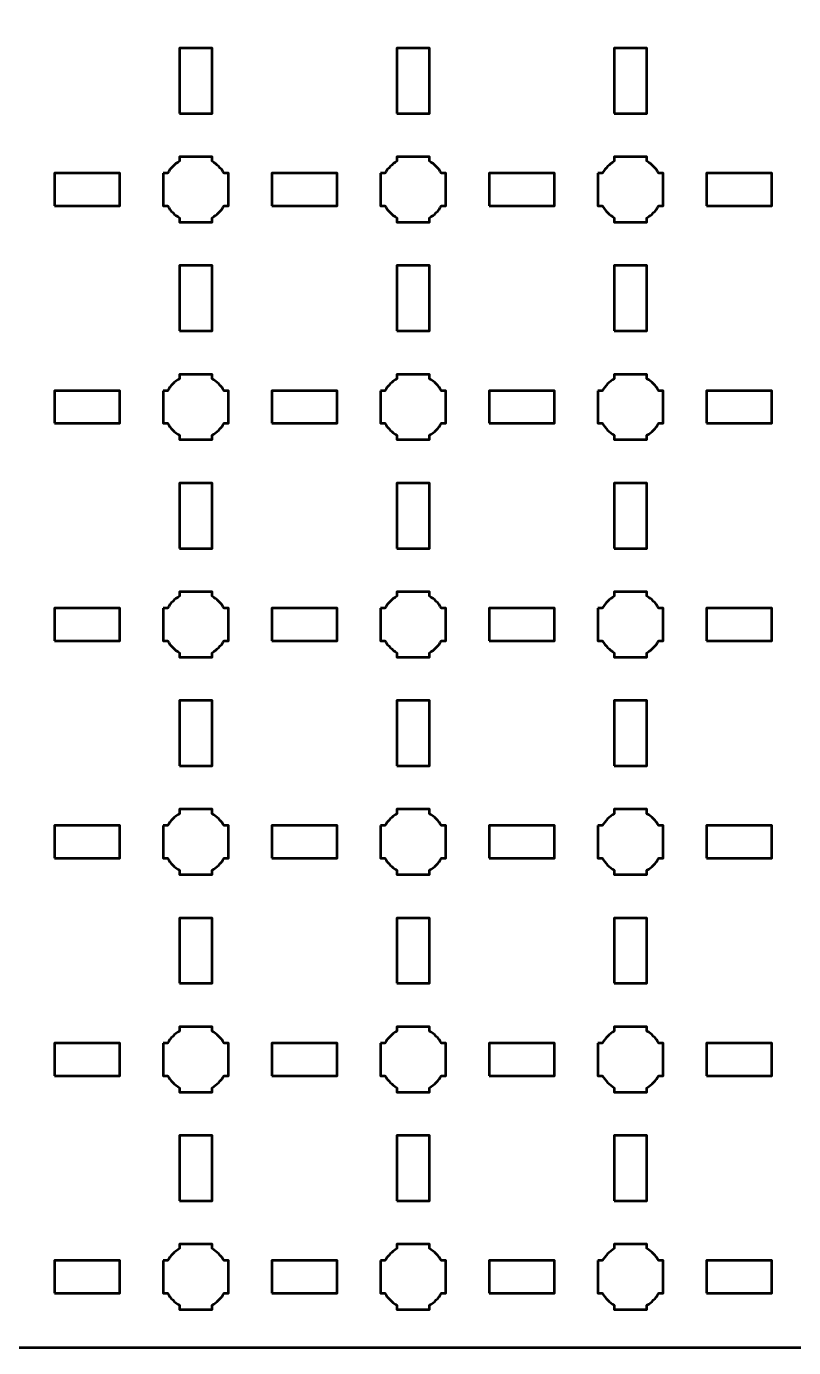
# Model space of a CAD drawing. Header units: centimetres. Extents: x -40.1 to 19.1, y -39.5 to 9.8.
# Drawn here: x -33.06 to -26, y -39.5 to -27.35 of the extents above; entities that cross this region are included whole.
import ezdxf

# ---------------------------------------------------------------- set-up
doc = ezdxf.new("R2010")
doc.units = ezdxf.units.CM
doc.header["$MEASUREMENT"] = 0
doc.layers.add('Layer 1', color=7, linetype='Continuous')

msp = doc.modelspace()

# ---------------------------------------------------------------- linework, layer by layer
at = {"layer": 'Layer 1', "lineweight": 53}
for points in [[(-31.65, -28.15), (-31.35, -28.15), (-31.35, -27.55), (-31.65, -27.55), (-31.65, -28.15)], [(-29.65, -28.15), (-29.35, -28.15), (-29.35, -27.55), (-29.65, -27.55), (-29.65, -28.15)], [(-27.65, -28.15), (-27.35, -28.15), (-27.35, -27.55), (-27.65, -27.55), (-27.65, -28.15)], [(-32.8, -29), (-32.2, -29), (-32.2, -28.7), (-32.8, -28.7), (-32.8, -29)], [(-30.8, -29), (-30.2, -29), (-30.2, -28.7), (-30.8, -28.7), (-30.8, -29)], [(-28.8, -29), (-28.2, -29), (-28.2, -28.7), (-28.8, -28.7), (-28.8, -29)], [(-26.8, -29), (-26.2, -29), (-26.2, -28.7), (-26.8, -28.7), (-26.8, -29)], [(-31.65, -30.15), (-31.35, -30.15), (-31.35, -29.55), (-31.65, -29.55), (-31.65, -30.15)], [(-29.65, -30.15), (-29.35, -30.15), (-29.35, -29.55), (-29.65, -29.55), (-29.65, -30.15)], [(-27.65, -30.15), (-27.35, -30.15), (-27.35, -29.55), (-27.65, -29.55), (-27.65, -30.15)], [(-32.8, -31), (-32.2, -31), (-32.2, -30.7), (-32.8, -30.7), (-32.8, -31)], [(-30.8, -31), (-30.2, -31), (-30.2, -30.7), (-30.8, -30.7), (-30.8, -31)], [(-28.8, -31), (-28.2, -31), (-28.2, -30.7), (-28.8, -30.7), (-28.8, -31)], [(-26.8, -31), (-26.2, -31), (-26.2, -30.7), (-26.8, -30.7), (-26.8, -31)], [(-31.65, -32.15), (-31.35, -32.15), (-31.35, -31.55), (-31.65, -31.55), (-31.65, -32.15)], [(-29.65, -32.15), (-29.35, -32.15), (-29.35, -31.55), (-29.65, -31.55), (-29.65, -32.15)], [(-27.65, -32.15), (-27.35, -32.15), (-27.35, -31.55), (-27.65, -31.55), (-27.65, -32.15)], [(-32.8, -33), (-32.2, -33), (-32.2, -32.7), (-32.8, -32.7), (-32.8, -33)], [(-30.8, -33), (-30.2, -33), (-30.2, -32.7), (-30.8, -32.7), (-30.8, -33)], [(-28.8, -33), (-28.2, -33), (-28.2, -32.7), (-28.8, -32.7), (-28.8, -33)], [(-26.8, -33), (-26.2, -33), (-26.2, -32.7), (-26.8, -32.7), (-26.8, -33)], [(-31.65, -34.15), (-31.35, -34.15), (-31.35, -33.55), (-31.65, -33.55), (-31.65, -34.15)], [(-29.65, -34.15), (-29.35, -34.15), (-29.35, -33.55), (-29.65, -33.55), (-29.65, -34.15)], [(-27.65, -34.15), (-27.35, -34.15), (-27.35, -33.55), (-27.65, -33.55), (-27.65, -34.15)], [(-32.8, -35), (-32.2, -35), (-32.2, -34.7), (-32.8, -34.7), (-32.8, -35)], [(-30.8, -35), (-30.2, -35), (-30.2, -34.7), (-30.8, -34.7), (-30.8, -35)], [(-28.8, -35), (-28.2, -35), (-28.2, -34.7), (-28.8, -34.7), (-28.8, -35)], [(-26.8, -35), (-26.2, -35), (-26.2, -34.7), (-26.8, -34.7), (-26.8, -35)], [(-31.65, -36.15), (-31.35, -36.15), (-31.35, -35.55), (-31.65, -35.55), (-31.65, -36.15)], [(-29.65, -36.15), (-29.35, -36.15), (-29.35, -35.55), (-29.65, -35.55), (-29.65, -36.15)], [(-27.65, -36.15), (-27.35, -36.15), (-27.35, -35.55), (-27.65, -35.55), (-27.65, -36.15)], [(-32.8, -37), (-32.2, -37), (-32.2, -36.7), (-32.8, -36.7), (-32.8, -37)], [(-30.8, -37), (-30.2, -37), (-30.2, -36.7), (-30.8, -36.7), (-30.8, -37)], [(-28.8, -37), (-28.2, -37), (-28.2, -36.7), (-28.8, -36.7), (-28.8, -37)], [(-26.8, -37), (-26.2, -37), (-26.2, -36.7), (-26.8, -36.7), (-26.8, -37)], [(-31.65, -38.15), (-31.35, -38.15), (-31.35, -37.55), (-31.65, -37.55), (-31.65, -38.15)], [(-29.65, -38.15), (-29.35, -38.15), (-29.35, -37.55), (-29.65, -37.55), (-29.65, -38.15)], [(-27.65, -38.15), (-27.35, -38.15), (-27.35, -37.55), (-27.65, -37.55), (-27.65, -38.15)], [(-32.8, -39), (-32.2, -39), (-32.2, -38.7), (-32.8, -38.7), (-32.8, -39)], [(-30.8, -39), (-30.2, -39), (-30.2, -38.7), (-30.8, -38.7), (-30.8, -39)], [(-28.8, -39), (-28.2, -39), (-28.2, -38.7), (-28.8, -38.7), (-28.8, -39)], [(-26.8, -39), (-26.2, -39), (-26.2, -38.7), (-26.8, -38.7), (-26.8, -39)]]:
    msp.add_lwpolyline(points, close=True, dxfattribs=at)
for points, knots in [([(-40.15, -39), (-40.15, -39), (-40.15, 9.3), (-40.15, 9.3), (-40.15, 9.3), (-40.15, 9.57609), (-39.92609, 9.8), (-39.65, 9.8), (-39.65, 9.8), (-39.65, 9.8), (18.65, 9.8), (18.65, 9.8), (18.65, 9.8), (18.92609, 9.8), (19.15, 9.57609), (19.15, 9.3), (19.15, 9.3), (19.15, 9.3), (19.15, -39), (19.15, -39), (19.15, -39), (19.15, -39.27609), (18.92609, -39.5), (18.65, -39.5), (18.65, -39.5), (18.65, -39.5), (-39.65, -39.5), (-39.65, -39.5), (-39.65, -39.5), (-39.92609, -39.5), (-40.15, -39.27609), (-40.15, -39)], [0, 0, 0, 0, 0.125, 0.125, 0.125, 0.125, 0.25, 0.25, 0.25, 0.25, 0.375, 0.375, 0.375, 0.375, 0.5, 0.5, 0.5, 0.5, 0.625, 0.625, 0.625, 0.625, 0.75, 0.75, 0.75, 0.75, 0.875, 0.875, 0.875, 0.875, 1, 1, 1, 1]), ([(-31.8, -28.7), (-31.8, -28.7), (-31.75985, -28.7), (-31.75985, -28.7), (-31.75985, -28.7), (-31.7335, -28.65447), (-31.69553, -28.6165), (-31.65, -28.59015), (-31.65, -28.59015), (-31.65, -28.59015), (-31.65, -28.55), (-31.65, -28.55), (-31.65, -28.55), (-31.65, -28.55), (-31.5, -28.55), (-31.5, -28.55), (-31.5, -28.55), (-31.5, -28.55), (-31.35, -28.55), (-31.35, -28.55), (-31.35, -28.55), (-31.35, -28.55), (-31.35, -28.59015), (-31.35, -28.59015), (-31.35, -28.59015), (-31.30447, -28.6165), (-31.2665, -28.65447), (-31.24015, -28.7), (-31.24015, -28.7), (-31.24015, -28.7), (-31.2, -28.7), (-31.2, -28.7), (-31.2, -28.7), (-31.2, -28.7), (-31.2, -28.85), (-31.2, -28.85), (-31.2, -28.85), (-31.2, -28.85), (-31.2, -29), (-31.2, -29), (-31.2, -29), (-31.2, -29), (-31.24015, -29), (-31.24015, -29), (-31.24015, -29), (-31.2665, -29.04553), (-31.30447, -29.0835), (-31.35, -29.10985), (-31.35, -29.10985), (-31.35, -29.10985), (-31.35, -29.15), (-31.35, -29.15), (-31.35, -29.15), (-31.35, -29.15), (-31.5, -29.15), (-31.5, -29.15), (-31.5, -29.15), (-31.5, -29.15), (-31.65, -29.15), (-31.65, -29.15), (-31.65, -29.15), (-31.65, -29.15), (-31.65, -29.10985), (-31.65, -29.10985), (-31.65, -29.10985), (-31.69553, -29.0835), (-31.7335, -29.04553), (-31.75985, -29), (-31.75985, -29), (-31.75985, -29), (-31.8, -29), (-31.8, -29), (-31.8, -29), (-31.8, -29), (-31.8, -28.85), (-31.8, -28.85), (-31.8, -28.85), (-31.8, -28.85), (-31.8, -28.7), (-31.8, -28.7)], [0, 0, 0, 0, 0.05, 0.05, 0.05, 0.05, 0.1, 0.1, 0.1, 0.1, 0.15, 0.15, 0.15, 0.15, 0.2, 0.2, 0.2, 0.2, 0.25, 0.25, 0.25, 0.25, 0.3, 0.3, 0.3, 0.3, 0.35, 0.35, 0.35, 0.35, 0.4, 0.4, 0.4, 0.4, 0.45, 0.45, 0.45, 0.45, 0.5, 0.5, 0.5, 0.5, 0.55, 0.55, 0.55, 0.55, 0.6, 0.6, 0.6, 0.6, 0.65, 0.65, 0.65, 0.65, 0.7, 0.7, 0.7, 0.7, 0.75, 0.75, 0.75, 0.75, 0.8, 0.8, 0.8, 0.8, 0.85, 0.85, 0.85, 0.85, 0.9, 0.9, 0.9, 0.9, 0.95, 0.95, 0.95, 0.95, 1, 1, 1, 1]), ([(-29.8, -28.7), (-29.8, -28.7), (-29.75985, -28.7), (-29.75985, -28.7), (-29.75985, -28.7), (-29.7335, -28.65447), (-29.69553, -28.6165), (-29.65, -28.59015), (-29.65, -28.59015), (-29.65, -28.59015), (-29.65, -28.55), (-29.65, -28.55), (-29.65, -28.55), (-29.65, -28.55), (-29.5, -28.55), (-29.5, -28.55), (-29.5, -28.55), (-29.5, -28.55), (-29.35, -28.55), (-29.35, -28.55), (-29.35, -28.55), (-29.35, -28.55), (-29.35, -28.59015), (-29.35, -28.59015), (-29.35, -28.59015), (-29.30447, -28.6165), (-29.2665, -28.65447), (-29.24015, -28.7), (-29.24015, -28.7), (-29.24015, -28.7), (-29.2, -28.7), (-29.2, -28.7), (-29.2, -28.7), (-29.2, -28.7), (-29.2, -28.85), (-29.2, -28.85), (-29.2, -28.85), (-29.2, -28.85), (-29.2, -29), (-29.2, -29), (-29.2, -29), (-29.2, -29), (-29.24015, -29), (-29.24015, -29), (-29.24015, -29), (-29.2665, -29.04553), (-29.30447, -29.0835), (-29.35, -29.10985), (-29.35, -29.10985), (-29.35, -29.10985), (-29.35, -29.15), (-29.35, -29.15), (-29.35, -29.15), (-29.35, -29.15), (-29.5, -29.15), (-29.5, -29.15), (-29.5, -29.15), (-29.5, -29.15), (-29.65, -29.15), (-29.65, -29.15), (-29.65, -29.15), (-29.65, -29.15), (-29.65, -29.10985), (-29.65, -29.10985), (-29.65, -29.10985), (-29.69553, -29.0835), (-29.7335, -29.04553), (-29.75985, -29), (-29.75985, -29), (-29.75985, -29), (-29.8, -29), (-29.8, -29), (-29.8, -29), (-29.8, -29), (-29.8, -28.85), (-29.8, -28.85), (-29.8, -28.85), (-29.8, -28.85), (-29.8, -28.7), (-29.8, -28.7)], [0, 0, 0, 0, 0.05, 0.05, 0.05, 0.05, 0.1, 0.1, 0.1, 0.1, 0.15, 0.15, 0.15, 0.15, 0.2, 0.2, 0.2, 0.2, 0.25, 0.25, 0.25, 0.25, 0.3, 0.3, 0.3, 0.3, 0.35, 0.35, 0.35, 0.35, 0.4, 0.4, 0.4, 0.4, 0.45, 0.45, 0.45, 0.45, 0.5, 0.5, 0.5, 0.5, 0.55, 0.55, 0.55, 0.55, 0.6, 0.6, 0.6, 0.6, 0.65, 0.65, 0.65, 0.65, 0.7, 0.7, 0.7, 0.7, 0.75, 0.75, 0.75, 0.75, 0.8, 0.8, 0.8, 0.8, 0.85, 0.85, 0.85, 0.85, 0.9, 0.9, 0.9, 0.9, 0.95, 0.95, 0.95, 0.95, 1, 1, 1, 1]), ([(-27.8, -28.7), (-27.8, -28.7), (-27.75985, -28.7), (-27.75985, -28.7), (-27.75985, -28.7), (-27.7335, -28.65447), (-27.69553, -28.6165), (-27.65, -28.59015), (-27.65, -28.59015), (-27.65, -28.59015), (-27.65, -28.55), (-27.65, -28.55), (-27.65, -28.55), (-27.65, -28.55), (-27.5, -28.55), (-27.5, -28.55), (-27.5, -28.55), (-27.5, -28.55), (-27.35, -28.55), (-27.35, -28.55), (-27.35, -28.55), (-27.35, -28.55), (-27.35, -28.59015), (-27.35, -28.59015), (-27.35, -28.59015), (-27.30447, -28.6165), (-27.2665, -28.65447), (-27.24015, -28.7), (-27.24015, -28.7), (-27.24015, -28.7), (-27.2, -28.7), (-27.2, -28.7), (-27.2, -28.7), (-27.2, -28.7), (-27.2, -28.85), (-27.2, -28.85), (-27.2, -28.85), (-27.2, -28.85), (-27.2, -29), (-27.2, -29), (-27.2, -29), (-27.2, -29), (-27.24015, -29), (-27.24015, -29), (-27.24015, -29), (-27.2665, -29.04553), (-27.30447, -29.0835), (-27.35, -29.10985), (-27.35, -29.10985), (-27.35, -29.10985), (-27.35, -29.15), (-27.35, -29.15), (-27.35, -29.15), (-27.35, -29.15), (-27.5, -29.15), (-27.5, -29.15), (-27.5, -29.15), (-27.5, -29.15), (-27.65, -29.15), (-27.65, -29.15), (-27.65, -29.15), (-27.65, -29.15), (-27.65, -29.10985), (-27.65, -29.10985), (-27.65, -29.10985), (-27.69553, -29.0835), (-27.7335, -29.04553), (-27.75985, -29), (-27.75985, -29), (-27.75985, -29), (-27.8, -29), (-27.8, -29), (-27.8, -29), (-27.8, -29), (-27.8, -28.85), (-27.8, -28.85), (-27.8, -28.85), (-27.8, -28.85), (-27.8, -28.7), (-27.8, -28.7)], [0, 0, 0, 0, 0.05, 0.05, 0.05, 0.05, 0.1, 0.1, 0.1, 0.1, 0.15, 0.15, 0.15, 0.15, 0.2, 0.2, 0.2, 0.2, 0.25, 0.25, 0.25, 0.25, 0.3, 0.3, 0.3, 0.3, 0.35, 0.35, 0.35, 0.35, 0.4, 0.4, 0.4, 0.4, 0.45, 0.45, 0.45, 0.45, 0.5, 0.5, 0.5, 0.5, 0.55, 0.55, 0.55, 0.55, 0.6, 0.6, 0.6, 0.6, 0.65, 0.65, 0.65, 0.65, 0.7, 0.7, 0.7, 0.7, 0.75, 0.75, 0.75, 0.75, 0.8, 0.8, 0.8, 0.8, 0.85, 0.85, 0.85, 0.85, 0.9, 0.9, 0.9, 0.9, 0.95, 0.95, 0.95, 0.95, 1, 1, 1, 1]), ([(-31.8, -30.7), (-31.8, -30.7), (-31.75985, -30.7), (-31.75985, -30.7), (-31.75985, -30.7), (-31.7335, -30.65447), (-31.69553, -30.6165), (-31.65, -30.59015), (-31.65, -30.59015), (-31.65, -30.59015), (-31.65, -30.55), (-31.65, -30.55), (-31.65, -30.55), (-31.65, -30.55), (-31.5, -30.55), (-31.5, -30.55), (-31.5, -30.55), (-31.5, -30.55), (-31.35, -30.55), (-31.35, -30.55), (-31.35, -30.55), (-31.35, -30.55), (-31.35, -30.59015), (-31.35, -30.59015), (-31.35, -30.59015), (-31.30447, -30.6165), (-31.2665, -30.65447), (-31.24015, -30.7), (-31.24015, -30.7), (-31.24015, -30.7), (-31.2, -30.7), (-31.2, -30.7), (-31.2, -30.7), (-31.2, -30.7), (-31.2, -30.85), (-31.2, -30.85), (-31.2, -30.85), (-31.2, -30.85), (-31.2, -31), (-31.2, -31), (-31.2, -31), (-31.2, -31), (-31.24015, -31), (-31.24015, -31), (-31.24015, -31), (-31.2665, -31.04553), (-31.30447, -31.0835), (-31.35, -31.10985), (-31.35, -31.10985), (-31.35, -31.10985), (-31.35, -31.15), (-31.35, -31.15), (-31.35, -31.15), (-31.35, -31.15), (-31.5, -31.15), (-31.5, -31.15), (-31.5, -31.15), (-31.5, -31.15), (-31.65, -31.15), (-31.65, -31.15), (-31.65, -31.15), (-31.65, -31.15), (-31.65, -31.10985), (-31.65, -31.10985), (-31.65, -31.10985), (-31.69553, -31.0835), (-31.7335, -31.04553), (-31.75985, -31), (-31.75985, -31), (-31.75985, -31), (-31.8, -31), (-31.8, -31), (-31.8, -31), (-31.8, -31), (-31.8, -30.85), (-31.8, -30.85), (-31.8, -30.85), (-31.8, -30.85), (-31.8, -30.7), (-31.8, -30.7)], [0, 0, 0, 0, 0.05, 0.05, 0.05, 0.05, 0.1, 0.1, 0.1, 0.1, 0.15, 0.15, 0.15, 0.15, 0.2, 0.2, 0.2, 0.2, 0.25, 0.25, 0.25, 0.25, 0.3, 0.3, 0.3, 0.3, 0.35, 0.35, 0.35, 0.35, 0.4, 0.4, 0.4, 0.4, 0.45, 0.45, 0.45, 0.45, 0.5, 0.5, 0.5, 0.5, 0.55, 0.55, 0.55, 0.55, 0.6, 0.6, 0.6, 0.6, 0.65, 0.65, 0.65, 0.65, 0.7, 0.7, 0.7, 0.7, 0.75, 0.75, 0.75, 0.75, 0.8, 0.8, 0.8, 0.8, 0.85, 0.85, 0.85, 0.85, 0.9, 0.9, 0.9, 0.9, 0.95, 0.95, 0.95, 0.95, 1, 1, 1, 1]), ([(-29.8, -30.7), (-29.8, -30.7), (-29.75985, -30.7), (-29.75985, -30.7), (-29.75985, -30.7), (-29.7335, -30.65447), (-29.69553, -30.6165), (-29.65, -30.59015), (-29.65, -30.59015), (-29.65, -30.59015), (-29.65, -30.55), (-29.65, -30.55), (-29.65, -30.55), (-29.65, -30.55), (-29.5, -30.55), (-29.5, -30.55), (-29.5, -30.55), (-29.5, -30.55), (-29.35, -30.55), (-29.35, -30.55), (-29.35, -30.55), (-29.35, -30.55), (-29.35, -30.59015), (-29.35, -30.59015), (-29.35, -30.59015), (-29.30447, -30.6165), (-29.2665, -30.65447), (-29.24015, -30.7), (-29.24015, -30.7), (-29.24015, -30.7), (-29.2, -30.7), (-29.2, -30.7), (-29.2, -30.7), (-29.2, -30.7), (-29.2, -30.85), (-29.2, -30.85), (-29.2, -30.85), (-29.2, -30.85), (-29.2, -31), (-29.2, -31), (-29.2, -31), (-29.2, -31), (-29.24015, -31), (-29.24015, -31), (-29.24015, -31), (-29.2665, -31.04553), (-29.30447, -31.0835), (-29.35, -31.10985), (-29.35, -31.10985), (-29.35, -31.10985), (-29.35, -31.15), (-29.35, -31.15), (-29.35, -31.15), (-29.35, -31.15), (-29.5, -31.15), (-29.5, -31.15), (-29.5, -31.15), (-29.5, -31.15), (-29.65, -31.15), (-29.65, -31.15), (-29.65, -31.15), (-29.65, -31.15), (-29.65, -31.10985), (-29.65, -31.10985), (-29.65, -31.10985), (-29.69553, -31.0835), (-29.7335, -31.04553), (-29.75985, -31), (-29.75985, -31), (-29.75985, -31), (-29.8, -31), (-29.8, -31), (-29.8, -31), (-29.8, -31), (-29.8, -30.85), (-29.8, -30.85), (-29.8, -30.85), (-29.8, -30.85), (-29.8, -30.7), (-29.8, -30.7)], [0, 0, 0, 0, 0.05, 0.05, 0.05, 0.05, 0.1, 0.1, 0.1, 0.1, 0.15, 0.15, 0.15, 0.15, 0.2, 0.2, 0.2, 0.2, 0.25, 0.25, 0.25, 0.25, 0.3, 0.3, 0.3, 0.3, 0.35, 0.35, 0.35, 0.35, 0.4, 0.4, 0.4, 0.4, 0.45, 0.45, 0.45, 0.45, 0.5, 0.5, 0.5, 0.5, 0.55, 0.55, 0.55, 0.55, 0.6, 0.6, 0.6, 0.6, 0.65, 0.65, 0.65, 0.65, 0.7, 0.7, 0.7, 0.7, 0.75, 0.75, 0.75, 0.75, 0.8, 0.8, 0.8, 0.8, 0.85, 0.85, 0.85, 0.85, 0.9, 0.9, 0.9, 0.9, 0.95, 0.95, 0.95, 0.95, 1, 1, 1, 1]), ([(-27.8, -30.7), (-27.8, -30.7), (-27.75985, -30.7), (-27.75985, -30.7), (-27.75985, -30.7), (-27.7335, -30.65447), (-27.69553, -30.6165), (-27.65, -30.59015), (-27.65, -30.59015), (-27.65, -30.59015), (-27.65, -30.55), (-27.65, -30.55), (-27.65, -30.55), (-27.65, -30.55), (-27.5, -30.55), (-27.5, -30.55), (-27.5, -30.55), (-27.5, -30.55), (-27.35, -30.55), (-27.35, -30.55), (-27.35, -30.55), (-27.35, -30.55), (-27.35, -30.59015), (-27.35, -30.59015), (-27.35, -30.59015), (-27.30447, -30.6165), (-27.2665, -30.65447), (-27.24015, -30.7), (-27.24015, -30.7), (-27.24015, -30.7), (-27.2, -30.7), (-27.2, -30.7), (-27.2, -30.7), (-27.2, -30.7), (-27.2, -30.85), (-27.2, -30.85), (-27.2, -30.85), (-27.2, -30.85), (-27.2, -31), (-27.2, -31), (-27.2, -31), (-27.2, -31), (-27.24015, -31), (-27.24015, -31), (-27.24015, -31), (-27.2665, -31.04553), (-27.30447, -31.0835), (-27.35, -31.10985), (-27.35, -31.10985), (-27.35, -31.10985), (-27.35, -31.15), (-27.35, -31.15), (-27.35, -31.15), (-27.35, -31.15), (-27.5, -31.15), (-27.5, -31.15), (-27.5, -31.15), (-27.5, -31.15), (-27.65, -31.15), (-27.65, -31.15), (-27.65, -31.15), (-27.65, -31.15), (-27.65, -31.10985), (-27.65, -31.10985), (-27.65, -31.10985), (-27.69553, -31.0835), (-27.7335, -31.04553), (-27.75985, -31), (-27.75985, -31), (-27.75985, -31), (-27.8, -31), (-27.8, -31), (-27.8, -31), (-27.8, -31), (-27.8, -30.85), (-27.8, -30.85), (-27.8, -30.85), (-27.8, -30.85), (-27.8, -30.7), (-27.8, -30.7)], [0, 0, 0, 0, 0.05, 0.05, 0.05, 0.05, 0.1, 0.1, 0.1, 0.1, 0.15, 0.15, 0.15, 0.15, 0.2, 0.2, 0.2, 0.2, 0.25, 0.25, 0.25, 0.25, 0.3, 0.3, 0.3, 0.3, 0.35, 0.35, 0.35, 0.35, 0.4, 0.4, 0.4, 0.4, 0.45, 0.45, 0.45, 0.45, 0.5, 0.5, 0.5, 0.5, 0.55, 0.55, 0.55, 0.55, 0.6, 0.6, 0.6, 0.6, 0.65, 0.65, 0.65, 0.65, 0.7, 0.7, 0.7, 0.7, 0.75, 0.75, 0.75, 0.75, 0.8, 0.8, 0.8, 0.8, 0.85, 0.85, 0.85, 0.85, 0.9, 0.9, 0.9, 0.9, 0.95, 0.95, 0.95, 0.95, 1, 1, 1, 1]), ([(-31.8, -32.7), (-31.8, -32.7), (-31.75985, -32.7), (-31.75985, -32.7), (-31.75985, -32.7), (-31.7335, -32.65447), (-31.69553, -32.6165), (-31.65, -32.59015), (-31.65, -32.59015), (-31.65, -32.59015), (-31.65, -32.55), (-31.65, -32.55), (-31.65, -32.55), (-31.65, -32.55), (-31.5, -32.55), (-31.5, -32.55), (-31.5, -32.55), (-31.5, -32.55), (-31.35, -32.55), (-31.35, -32.55), (-31.35, -32.55), (-31.35, -32.55), (-31.35, -32.59015), (-31.35, -32.59015), (-31.35, -32.59015), (-31.30447, -32.6165), (-31.2665, -32.65447), (-31.24015, -32.7), (-31.24015, -32.7), (-31.24015, -32.7), (-31.2, -32.7), (-31.2, -32.7), (-31.2, -32.7), (-31.2, -32.7), (-31.2, -32.85), (-31.2, -32.85), (-31.2, -32.85), (-31.2, -32.85), (-31.2, -33), (-31.2, -33), (-31.2, -33), (-31.2, -33), (-31.24015, -33), (-31.24015, -33), (-31.24015, -33), (-31.2665, -33.04553), (-31.30447, -33.0835), (-31.35, -33.10985), (-31.35, -33.10985), (-31.35, -33.10985), (-31.35, -33.15), (-31.35, -33.15), (-31.35, -33.15), (-31.35, -33.15), (-31.5, -33.15), (-31.5, -33.15), (-31.5, -33.15), (-31.5, -33.15), (-31.65, -33.15), (-31.65, -33.15), (-31.65, -33.15), (-31.65, -33.15), (-31.65, -33.10985), (-31.65, -33.10985), (-31.65, -33.10985), (-31.69553, -33.0835), (-31.7335, -33.04553), (-31.75985, -33), (-31.75985, -33), (-31.75985, -33), (-31.8, -33), (-31.8, -33), (-31.8, -33), (-31.8, -33), (-31.8, -32.85), (-31.8, -32.85), (-31.8, -32.85), (-31.8, -32.85), (-31.8, -32.7), (-31.8, -32.7)], [0, 0, 0, 0, 0.05, 0.05, 0.05, 0.05, 0.1, 0.1, 0.1, 0.1, 0.15, 0.15, 0.15, 0.15, 0.2, 0.2, 0.2, 0.2, 0.25, 0.25, 0.25, 0.25, 0.3, 0.3, 0.3, 0.3, 0.35, 0.35, 0.35, 0.35, 0.4, 0.4, 0.4, 0.4, 0.45, 0.45, 0.45, 0.45, 0.5, 0.5, 0.5, 0.5, 0.55, 0.55, 0.55, 0.55, 0.6, 0.6, 0.6, 0.6, 0.65, 0.65, 0.65, 0.65, 0.7, 0.7, 0.7, 0.7, 0.75, 0.75, 0.75, 0.75, 0.8, 0.8, 0.8, 0.8, 0.85, 0.85, 0.85, 0.85, 0.9, 0.9, 0.9, 0.9, 0.95, 0.95, 0.95, 0.95, 1, 1, 1, 1]), ([(-29.8, -32.7), (-29.8, -32.7), (-29.75985, -32.7), (-29.75985, -32.7), (-29.75985, -32.7), (-29.7335, -32.65447), (-29.69553, -32.6165), (-29.65, -32.59015), (-29.65, -32.59015), (-29.65, -32.59015), (-29.65, -32.55), (-29.65, -32.55), (-29.65, -32.55), (-29.65, -32.55), (-29.5, -32.55), (-29.5, -32.55), (-29.5, -32.55), (-29.5, -32.55), (-29.35, -32.55), (-29.35, -32.55), (-29.35, -32.55), (-29.35, -32.55), (-29.35, -32.59015), (-29.35, -32.59015), (-29.35, -32.59015), (-29.30447, -32.6165), (-29.2665, -32.65447), (-29.24015, -32.7), (-29.24015, -32.7), (-29.24015, -32.7), (-29.2, -32.7), (-29.2, -32.7), (-29.2, -32.7), (-29.2, -32.7), (-29.2, -32.85), (-29.2, -32.85), (-29.2, -32.85), (-29.2, -32.85), (-29.2, -33), (-29.2, -33), (-29.2, -33), (-29.2, -33), (-29.24015, -33), (-29.24015, -33), (-29.24015, -33), (-29.2665, -33.04553), (-29.30447, -33.0835), (-29.35, -33.10985), (-29.35, -33.10985), (-29.35, -33.10985), (-29.35, -33.15), (-29.35, -33.15), (-29.35, -33.15), (-29.35, -33.15), (-29.5, -33.15), (-29.5, -33.15), (-29.5, -33.15), (-29.5, -33.15), (-29.65, -33.15), (-29.65, -33.15), (-29.65, -33.15), (-29.65, -33.15), (-29.65, -33.10985), (-29.65, -33.10985), (-29.65, -33.10985), (-29.69553, -33.0835), (-29.7335, -33.04553), (-29.75985, -33), (-29.75985, -33), (-29.75985, -33), (-29.8, -33), (-29.8, -33), (-29.8, -33), (-29.8, -33), (-29.8, -32.85), (-29.8, -32.85), (-29.8, -32.85), (-29.8, -32.85), (-29.8, -32.7), (-29.8, -32.7)], [0, 0, 0, 0, 0.05, 0.05, 0.05, 0.05, 0.1, 0.1, 0.1, 0.1, 0.15, 0.15, 0.15, 0.15, 0.2, 0.2, 0.2, 0.2, 0.25, 0.25, 0.25, 0.25, 0.3, 0.3, 0.3, 0.3, 0.35, 0.35, 0.35, 0.35, 0.4, 0.4, 0.4, 0.4, 0.45, 0.45, 0.45, 0.45, 0.5, 0.5, 0.5, 0.5, 0.55, 0.55, 0.55, 0.55, 0.6, 0.6, 0.6, 0.6, 0.65, 0.65, 0.65, 0.65, 0.7, 0.7, 0.7, 0.7, 0.75, 0.75, 0.75, 0.75, 0.8, 0.8, 0.8, 0.8, 0.85, 0.85, 0.85, 0.85, 0.9, 0.9, 0.9, 0.9, 0.95, 0.95, 0.95, 0.95, 1, 1, 1, 1]), ([(-27.8, -32.7), (-27.8, -32.7), (-27.75985, -32.7), (-27.75985, -32.7), (-27.75985, -32.7), (-27.7335, -32.65447), (-27.69553, -32.6165), (-27.65, -32.59015), (-27.65, -32.59015), (-27.65, -32.59015), (-27.65, -32.55), (-27.65, -32.55), (-27.65, -32.55), (-27.65, -32.55), (-27.5, -32.55), (-27.5, -32.55), (-27.5, -32.55), (-27.5, -32.55), (-27.35, -32.55), (-27.35, -32.55), (-27.35, -32.55), (-27.35, -32.55), (-27.35, -32.59015), (-27.35, -32.59015), (-27.35, -32.59015), (-27.30447, -32.6165), (-27.2665, -32.65447), (-27.24015, -32.7), (-27.24015, -32.7), (-27.24015, -32.7), (-27.2, -32.7), (-27.2, -32.7), (-27.2, -32.7), (-27.2, -32.7), (-27.2, -32.85), (-27.2, -32.85), (-27.2, -32.85), (-27.2, -32.85), (-27.2, -33), (-27.2, -33), (-27.2, -33), (-27.2, -33), (-27.24015, -33), (-27.24015, -33), (-27.24015, -33), (-27.2665, -33.04553), (-27.30447, -33.0835), (-27.35, -33.10985), (-27.35, -33.10985), (-27.35, -33.10985), (-27.35, -33.15), (-27.35, -33.15), (-27.35, -33.15), (-27.35, -33.15), (-27.5, -33.15), (-27.5, -33.15), (-27.5, -33.15), (-27.5, -33.15), (-27.65, -33.15), (-27.65, -33.15), (-27.65, -33.15), (-27.65, -33.15), (-27.65, -33.10985), (-27.65, -33.10985), (-27.65, -33.10985), (-27.69553, -33.0835), (-27.7335, -33.04553), (-27.75985, -33), (-27.75985, -33), (-27.75985, -33), (-27.8, -33), (-27.8, -33), (-27.8, -33), (-27.8, -33), (-27.8, -32.85), (-27.8, -32.85), (-27.8, -32.85), (-27.8, -32.85), (-27.8, -32.7), (-27.8, -32.7)], [0, 0, 0, 0, 0.05, 0.05, 0.05, 0.05, 0.1, 0.1, 0.1, 0.1, 0.15, 0.15, 0.15, 0.15, 0.2, 0.2, 0.2, 0.2, 0.25, 0.25, 0.25, 0.25, 0.3, 0.3, 0.3, 0.3, 0.35, 0.35, 0.35, 0.35, 0.4, 0.4, 0.4, 0.4, 0.45, 0.45, 0.45, 0.45, 0.5, 0.5, 0.5, 0.5, 0.55, 0.55, 0.55, 0.55, 0.6, 0.6, 0.6, 0.6, 0.65, 0.65, 0.65, 0.65, 0.7, 0.7, 0.7, 0.7, 0.75, 0.75, 0.75, 0.75, 0.8, 0.8, 0.8, 0.8, 0.85, 0.85, 0.85, 0.85, 0.9, 0.9, 0.9, 0.9, 0.95, 0.95, 0.95, 0.95, 1, 1, 1, 1]), ([(-31.8, -34.7), (-31.8, -34.7), (-31.75985, -34.7), (-31.75985, -34.7), (-31.75985, -34.7), (-31.7335, -34.65447), (-31.69553, -34.6165), (-31.65, -34.59015), (-31.65, -34.59015), (-31.65, -34.59015), (-31.65, -34.55), (-31.65, -34.55), (-31.65, -34.55), (-31.65, -34.55), (-31.5, -34.55), (-31.5, -34.55), (-31.5, -34.55), (-31.5, -34.55), (-31.35, -34.55), (-31.35, -34.55), (-31.35, -34.55), (-31.35, -34.55), (-31.35, -34.59015), (-31.35, -34.59015), (-31.35, -34.59015), (-31.30447, -34.6165), (-31.2665, -34.65447), (-31.24015, -34.7), (-31.24015, -34.7), (-31.24015, -34.7), (-31.2, -34.7), (-31.2, -34.7), (-31.2, -34.7), (-31.2, -34.7), (-31.2, -34.85), (-31.2, -34.85), (-31.2, -34.85), (-31.2, -34.85), (-31.2, -35), (-31.2, -35), (-31.2, -35), (-31.2, -35), (-31.24015, -35), (-31.24015, -35), (-31.24015, -35), (-31.2665, -35.04553), (-31.30447, -35.0835), (-31.35, -35.10985), (-31.35, -35.10985), (-31.35, -35.10985), (-31.35, -35.15), (-31.35, -35.15), (-31.35, -35.15), (-31.35, -35.15), (-31.5, -35.15), (-31.5, -35.15), (-31.5, -35.15), (-31.5, -35.15), (-31.65, -35.15), (-31.65, -35.15), (-31.65, -35.15), (-31.65, -35.15), (-31.65, -35.10985), (-31.65, -35.10985), (-31.65, -35.10985), (-31.69553, -35.0835), (-31.7335, -35.04553), (-31.75985, -35), (-31.75985, -35), (-31.75985, -35), (-31.8, -35), (-31.8, -35), (-31.8, -35), (-31.8, -35), (-31.8, -34.85), (-31.8, -34.85), (-31.8, -34.85), (-31.8, -34.85), (-31.8, -34.7), (-31.8, -34.7)], [0, 0, 0, 0, 0.05, 0.05, 0.05, 0.05, 0.1, 0.1, 0.1, 0.1, 0.15, 0.15, 0.15, 0.15, 0.2, 0.2, 0.2, 0.2, 0.25, 0.25, 0.25, 0.25, 0.3, 0.3, 0.3, 0.3, 0.35, 0.35, 0.35, 0.35, 0.4, 0.4, 0.4, 0.4, 0.45, 0.45, 0.45, 0.45, 0.5, 0.5, 0.5, 0.5, 0.55, 0.55, 0.55, 0.55, 0.6, 0.6, 0.6, 0.6, 0.65, 0.65, 0.65, 0.65, 0.7, 0.7, 0.7, 0.7, 0.75, 0.75, 0.75, 0.75, 0.8, 0.8, 0.8, 0.8, 0.85, 0.85, 0.85, 0.85, 0.9, 0.9, 0.9, 0.9, 0.95, 0.95, 0.95, 0.95, 1, 1, 1, 1]), ([(-29.8, -34.7), (-29.8, -34.7), (-29.75985, -34.7), (-29.75985, -34.7), (-29.75985, -34.7), (-29.7335, -34.65447), (-29.69553, -34.6165), (-29.65, -34.59015), (-29.65, -34.59015), (-29.65, -34.59015), (-29.65, -34.55), (-29.65, -34.55), (-29.65, -34.55), (-29.65, -34.55), (-29.5, -34.55), (-29.5, -34.55), (-29.5, -34.55), (-29.5, -34.55), (-29.35, -34.55), (-29.35, -34.55), (-29.35, -34.55), (-29.35, -34.55), (-29.35, -34.59015), (-29.35, -34.59015), (-29.35, -34.59015), (-29.30447, -34.6165), (-29.2665, -34.65447), (-29.24015, -34.7), (-29.24015, -34.7), (-29.24015, -34.7), (-29.2, -34.7), (-29.2, -34.7), (-29.2, -34.7), (-29.2, -34.7), (-29.2, -34.85), (-29.2, -34.85), (-29.2, -34.85), (-29.2, -34.85), (-29.2, -35), (-29.2, -35), (-29.2, -35), (-29.2, -35), (-29.24015, -35), (-29.24015, -35), (-29.24015, -35), (-29.2665, -35.04553), (-29.30447, -35.0835), (-29.35, -35.10985), (-29.35, -35.10985), (-29.35, -35.10985), (-29.35, -35.15), (-29.35, -35.15), (-29.35, -35.15), (-29.35, -35.15), (-29.5, -35.15), (-29.5, -35.15), (-29.5, -35.15), (-29.5, -35.15), (-29.65, -35.15), (-29.65, -35.15), (-29.65, -35.15), (-29.65, -35.15), (-29.65, -35.10985), (-29.65, -35.10985), (-29.65, -35.10985), (-29.69553, -35.0835), (-29.7335, -35.04553), (-29.75985, -35), (-29.75985, -35), (-29.75985, -35), (-29.8, -35), (-29.8, -35), (-29.8, -35), (-29.8, -35), (-29.8, -34.85), (-29.8, -34.85), (-29.8, -34.85), (-29.8, -34.85), (-29.8, -34.7), (-29.8, -34.7)], [0, 0, 0, 0, 0.05, 0.05, 0.05, 0.05, 0.1, 0.1, 0.1, 0.1, 0.15, 0.15, 0.15, 0.15, 0.2, 0.2, 0.2, 0.2, 0.25, 0.25, 0.25, 0.25, 0.3, 0.3, 0.3, 0.3, 0.35, 0.35, 0.35, 0.35, 0.4, 0.4, 0.4, 0.4, 0.45, 0.45, 0.45, 0.45, 0.5, 0.5, 0.5, 0.5, 0.55, 0.55, 0.55, 0.55, 0.6, 0.6, 0.6, 0.6, 0.65, 0.65, 0.65, 0.65, 0.7, 0.7, 0.7, 0.7, 0.75, 0.75, 0.75, 0.75, 0.8, 0.8, 0.8, 0.8, 0.85, 0.85, 0.85, 0.85, 0.9, 0.9, 0.9, 0.9, 0.95, 0.95, 0.95, 0.95, 1, 1, 1, 1]), ([(-27.8, -34.7), (-27.8, -34.7), (-27.75985, -34.7), (-27.75985, -34.7), (-27.75985, -34.7), (-27.7335, -34.65447), (-27.69553, -34.6165), (-27.65, -34.59015), (-27.65, -34.59015), (-27.65, -34.59015), (-27.65, -34.55), (-27.65, -34.55), (-27.65, -34.55), (-27.65, -34.55), (-27.5, -34.55), (-27.5, -34.55), (-27.5, -34.55), (-27.5, -34.55), (-27.35, -34.55), (-27.35, -34.55), (-27.35, -34.55), (-27.35, -34.55), (-27.35, -34.59015), (-27.35, -34.59015), (-27.35, -34.59015), (-27.30447, -34.6165), (-27.2665, -34.65447), (-27.24015, -34.7), (-27.24015, -34.7), (-27.24015, -34.7), (-27.2, -34.7), (-27.2, -34.7), (-27.2, -34.7), (-27.2, -34.7), (-27.2, -34.85), (-27.2, -34.85), (-27.2, -34.85), (-27.2, -34.85), (-27.2, -35), (-27.2, -35), (-27.2, -35), (-27.2, -35), (-27.24015, -35), (-27.24015, -35), (-27.24015, -35), (-27.2665, -35.04553), (-27.30447, -35.0835), (-27.35, -35.10985), (-27.35, -35.10985), (-27.35, -35.10985), (-27.35, -35.15), (-27.35, -35.15), (-27.35, -35.15), (-27.35, -35.15), (-27.5, -35.15), (-27.5, -35.15), (-27.5, -35.15), (-27.5, -35.15), (-27.65, -35.15), (-27.65, -35.15), (-27.65, -35.15), (-27.65, -35.15), (-27.65, -35.10985), (-27.65, -35.10985), (-27.65, -35.10985), (-27.69553, -35.0835), (-27.7335, -35.04553), (-27.75985, -35), (-27.75985, -35), (-27.75985, -35), (-27.8, -35), (-27.8, -35), (-27.8, -35), (-27.8, -35), (-27.8, -34.85), (-27.8, -34.85), (-27.8, -34.85), (-27.8, -34.85), (-27.8, -34.7), (-27.8, -34.7)], [0, 0, 0, 0, 0.05, 0.05, 0.05, 0.05, 0.1, 0.1, 0.1, 0.1, 0.15, 0.15, 0.15, 0.15, 0.2, 0.2, 0.2, 0.2, 0.25, 0.25, 0.25, 0.25, 0.3, 0.3, 0.3, 0.3, 0.35, 0.35, 0.35, 0.35, 0.4, 0.4, 0.4, 0.4, 0.45, 0.45, 0.45, 0.45, 0.5, 0.5, 0.5, 0.5, 0.55, 0.55, 0.55, 0.55, 0.6, 0.6, 0.6, 0.6, 0.65, 0.65, 0.65, 0.65, 0.7, 0.7, 0.7, 0.7, 0.75, 0.75, 0.75, 0.75, 0.8, 0.8, 0.8, 0.8, 0.85, 0.85, 0.85, 0.85, 0.9, 0.9, 0.9, 0.9, 0.95, 0.95, 0.95, 0.95, 1, 1, 1, 1]), ([(-31.8, -36.7), (-31.8, -36.7), (-31.75985, -36.7), (-31.75985, -36.7), (-31.75985, -36.7), (-31.7335, -36.65447), (-31.69553, -36.6165), (-31.65, -36.59015), (-31.65, -36.59015), (-31.65, -36.59015), (-31.65, -36.55), (-31.65, -36.55), (-31.65, -36.55), (-31.65, -36.55), (-31.5, -36.55), (-31.5, -36.55), (-31.5, -36.55), (-31.5, -36.55), (-31.35, -36.55), (-31.35, -36.55), (-31.35, -36.55), (-31.35, -36.55), (-31.35, -36.59015), (-31.35, -36.59015), (-31.35, -36.59015), (-31.30447, -36.6165), (-31.2665, -36.65447), (-31.24015, -36.7), (-31.24015, -36.7), (-31.24015, -36.7), (-31.2, -36.7), (-31.2, -36.7), (-31.2, -36.7), (-31.2, -36.7), (-31.2, -36.85), (-31.2, -36.85), (-31.2, -36.85), (-31.2, -36.85), (-31.2, -37), (-31.2, -37), (-31.2, -37), (-31.2, -37), (-31.24015, -37), (-31.24015, -37), (-31.24015, -37), (-31.2665, -37.04553), (-31.30447, -37.0835), (-31.35, -37.10985), (-31.35, -37.10985), (-31.35, -37.10985), (-31.35, -37.15), (-31.35, -37.15), (-31.35, -37.15), (-31.35, -37.15), (-31.5, -37.15), (-31.5, -37.15), (-31.5, -37.15), (-31.5, -37.15), (-31.65, -37.15), (-31.65, -37.15), (-31.65, -37.15), (-31.65, -37.15), (-31.65, -37.10985), (-31.65, -37.10985), (-31.65, -37.10985), (-31.69553, -37.0835), (-31.7335, -37.04553), (-31.75985, -37), (-31.75985, -37), (-31.75985, -37), (-31.8, -37), (-31.8, -37), (-31.8, -37), (-31.8, -37), (-31.8, -36.85), (-31.8, -36.85), (-31.8, -36.85), (-31.8, -36.85), (-31.8, -36.7), (-31.8, -36.7)], [0, 0, 0, 0, 0.05, 0.05, 0.05, 0.05, 0.1, 0.1, 0.1, 0.1, 0.15, 0.15, 0.15, 0.15, 0.2, 0.2, 0.2, 0.2, 0.25, 0.25, 0.25, 0.25, 0.3, 0.3, 0.3, 0.3, 0.35, 0.35, 0.35, 0.35, 0.4, 0.4, 0.4, 0.4, 0.45, 0.45, 0.45, 0.45, 0.5, 0.5, 0.5, 0.5, 0.55, 0.55, 0.55, 0.55, 0.6, 0.6, 0.6, 0.6, 0.65, 0.65, 0.65, 0.65, 0.7, 0.7, 0.7, 0.7, 0.75, 0.75, 0.75, 0.75, 0.8, 0.8, 0.8, 0.8, 0.85, 0.85, 0.85, 0.85, 0.9, 0.9, 0.9, 0.9, 0.95, 0.95, 0.95, 0.95, 1, 1, 1, 1]), ([(-29.8, -36.7), (-29.8, -36.7), (-29.75985, -36.7), (-29.75985, -36.7), (-29.75985, -36.7), (-29.7335, -36.65447), (-29.69553, -36.6165), (-29.65, -36.59015), (-29.65, -36.59015), (-29.65, -36.59015), (-29.65, -36.55), (-29.65, -36.55), (-29.65, -36.55), (-29.65, -36.55), (-29.5, -36.55), (-29.5, -36.55), (-29.5, -36.55), (-29.5, -36.55), (-29.35, -36.55), (-29.35, -36.55), (-29.35, -36.55), (-29.35, -36.55), (-29.35, -36.59015), (-29.35, -36.59015), (-29.35, -36.59015), (-29.30447, -36.6165), (-29.2665, -36.65447), (-29.24015, -36.7), (-29.24015, -36.7), (-29.24015, -36.7), (-29.2, -36.7), (-29.2, -36.7), (-29.2, -36.7), (-29.2, -36.7), (-29.2, -36.85), (-29.2, -36.85), (-29.2, -36.85), (-29.2, -36.85), (-29.2, -37), (-29.2, -37), (-29.2, -37), (-29.2, -37), (-29.24015, -37), (-29.24015, -37), (-29.24015, -37), (-29.2665, -37.04553), (-29.30447, -37.0835), (-29.35, -37.10985), (-29.35, -37.10985), (-29.35, -37.10985), (-29.35, -37.15), (-29.35, -37.15), (-29.35, -37.15), (-29.35, -37.15), (-29.5, -37.15), (-29.5, -37.15), (-29.5, -37.15), (-29.5, -37.15), (-29.65, -37.15), (-29.65, -37.15), (-29.65, -37.15), (-29.65, -37.15), (-29.65, -37.10985), (-29.65, -37.10985), (-29.65, -37.10985), (-29.69553, -37.0835), (-29.7335, -37.04553), (-29.75985, -37), (-29.75985, -37), (-29.75985, -37), (-29.8, -37), (-29.8, -37), (-29.8, -37), (-29.8, -37), (-29.8, -36.85), (-29.8, -36.85), (-29.8, -36.85), (-29.8, -36.85), (-29.8, -36.7), (-29.8, -36.7)], [0, 0, 0, 0, 0.05, 0.05, 0.05, 0.05, 0.1, 0.1, 0.1, 0.1, 0.15, 0.15, 0.15, 0.15, 0.2, 0.2, 0.2, 0.2, 0.25, 0.25, 0.25, 0.25, 0.3, 0.3, 0.3, 0.3, 0.35, 0.35, 0.35, 0.35, 0.4, 0.4, 0.4, 0.4, 0.45, 0.45, 0.45, 0.45, 0.5, 0.5, 0.5, 0.5, 0.55, 0.55, 0.55, 0.55, 0.6, 0.6, 0.6, 0.6, 0.65, 0.65, 0.65, 0.65, 0.7, 0.7, 0.7, 0.7, 0.75, 0.75, 0.75, 0.75, 0.8, 0.8, 0.8, 0.8, 0.85, 0.85, 0.85, 0.85, 0.9, 0.9, 0.9, 0.9, 0.95, 0.95, 0.95, 0.95, 1, 1, 1, 1]), ([(-27.8, -36.7), (-27.8, -36.7), (-27.75985, -36.7), (-27.75985, -36.7), (-27.75985, -36.7), (-27.7335, -36.65447), (-27.69553, -36.6165), (-27.65, -36.59015), (-27.65, -36.59015), (-27.65, -36.59015), (-27.65, -36.55), (-27.65, -36.55), (-27.65, -36.55), (-27.65, -36.55), (-27.5, -36.55), (-27.5, -36.55), (-27.5, -36.55), (-27.5, -36.55), (-27.35, -36.55), (-27.35, -36.55), (-27.35, -36.55), (-27.35, -36.55), (-27.35, -36.59015), (-27.35, -36.59015), (-27.35, -36.59015), (-27.30447, -36.6165), (-27.2665, -36.65447), (-27.24015, -36.7), (-27.24015, -36.7), (-27.24015, -36.7), (-27.2, -36.7), (-27.2, -36.7), (-27.2, -36.7), (-27.2, -36.7), (-27.2, -36.85), (-27.2, -36.85), (-27.2, -36.85), (-27.2, -36.85), (-27.2, -37), (-27.2, -37), (-27.2, -37), (-27.2, -37), (-27.24015, -37), (-27.24015, -37), (-27.24015, -37), (-27.2665, -37.04553), (-27.30447, -37.0835), (-27.35, -37.10985), (-27.35, -37.10985), (-27.35, -37.10985), (-27.35, -37.15), (-27.35, -37.15), (-27.35, -37.15), (-27.35, -37.15), (-27.5, -37.15), (-27.5, -37.15), (-27.5, -37.15), (-27.5, -37.15), (-27.65, -37.15), (-27.65, -37.15), (-27.65, -37.15), (-27.65, -37.15), (-27.65, -37.10985), (-27.65, -37.10985), (-27.65, -37.10985), (-27.69553, -37.0835), (-27.7335, -37.04553), (-27.75985, -37), (-27.75985, -37), (-27.75985, -37), (-27.8, -37), (-27.8, -37), (-27.8, -37), (-27.8, -37), (-27.8, -36.85), (-27.8, -36.85), (-27.8, -36.85), (-27.8, -36.85), (-27.8, -36.7), (-27.8, -36.7)], [0, 0, 0, 0, 0.05, 0.05, 0.05, 0.05, 0.1, 0.1, 0.1, 0.1, 0.15, 0.15, 0.15, 0.15, 0.2, 0.2, 0.2, 0.2, 0.25, 0.25, 0.25, 0.25, 0.3, 0.3, 0.3, 0.3, 0.35, 0.35, 0.35, 0.35, 0.4, 0.4, 0.4, 0.4, 0.45, 0.45, 0.45, 0.45, 0.5, 0.5, 0.5, 0.5, 0.55, 0.55, 0.55, 0.55, 0.6, 0.6, 0.6, 0.6, 0.65, 0.65, 0.65, 0.65, 0.7, 0.7, 0.7, 0.7, 0.75, 0.75, 0.75, 0.75, 0.8, 0.8, 0.8, 0.8, 0.85, 0.85, 0.85, 0.85, 0.9, 0.9, 0.9, 0.9, 0.95, 0.95, 0.95, 0.95, 1, 1, 1, 1]), ([(-31.8, -38.7), (-31.8, -38.7), (-31.75985, -38.7), (-31.75985, -38.7), (-31.75985, -38.7), (-31.7335, -38.65447), (-31.69553, -38.6165), (-31.65, -38.59015), (-31.65, -38.59015), (-31.65, -38.59015), (-31.65, -38.55), (-31.65, -38.55), (-31.65, -38.55), (-31.65, -38.55), (-31.5, -38.55), (-31.5, -38.55), (-31.5, -38.55), (-31.5, -38.55), (-31.35, -38.55), (-31.35, -38.55), (-31.35, -38.55), (-31.35, -38.55), (-31.35, -38.59015), (-31.35, -38.59015), (-31.35, -38.59015), (-31.30447, -38.6165), (-31.2665, -38.65447), (-31.24015, -38.7), (-31.24015, -38.7), (-31.24015, -38.7), (-31.2, -38.7), (-31.2, -38.7), (-31.2, -38.7), (-31.2, -38.7), (-31.2, -38.85), (-31.2, -38.85), (-31.2, -38.85), (-31.2, -38.85), (-31.2, -39), (-31.2, -39), (-31.2, -39), (-31.2, -39), (-31.24015, -39), (-31.24015, -39), (-31.24015, -39), (-31.2665, -39.04553), (-31.30447, -39.0835), (-31.35, -39.10985), (-31.35, -39.10985), (-31.35, -39.10985), (-31.35, -39.15), (-31.35, -39.15), (-31.35, -39.15), (-31.35, -39.15), (-31.5, -39.15), (-31.5, -39.15), (-31.5, -39.15), (-31.5, -39.15), (-31.65, -39.15), (-31.65, -39.15), (-31.65, -39.15), (-31.65, -39.15), (-31.65, -39.10985), (-31.65, -39.10985), (-31.65, -39.10985), (-31.69553, -39.0835), (-31.7335, -39.04553), (-31.75985, -39), (-31.75985, -39), (-31.75985, -39), (-31.8, -39), (-31.8, -39), (-31.8, -39), (-31.8, -39), (-31.8, -38.85), (-31.8, -38.85), (-31.8, -38.85), (-31.8, -38.85), (-31.8, -38.7), (-31.8, -38.7)], [0, 0, 0, 0, 0.05, 0.05, 0.05, 0.05, 0.1, 0.1, 0.1, 0.1, 0.15, 0.15, 0.15, 0.15, 0.2, 0.2, 0.2, 0.2, 0.25, 0.25, 0.25, 0.25, 0.3, 0.3, 0.3, 0.3, 0.35, 0.35, 0.35, 0.35, 0.4, 0.4, 0.4, 0.4, 0.45, 0.45, 0.45, 0.45, 0.5, 0.5, 0.5, 0.5, 0.55, 0.55, 0.55, 0.55, 0.6, 0.6, 0.6, 0.6, 0.65, 0.65, 0.65, 0.65, 0.7, 0.7, 0.7, 0.7, 0.75, 0.75, 0.75, 0.75, 0.8, 0.8, 0.8, 0.8, 0.85, 0.85, 0.85, 0.85, 0.9, 0.9, 0.9, 0.9, 0.95, 0.95, 0.95, 0.95, 1, 1, 1, 1]), ([(-29.8, -38.7), (-29.8, -38.7), (-29.75985, -38.7), (-29.75985, -38.7), (-29.75985, -38.7), (-29.7335, -38.65447), (-29.69553, -38.6165), (-29.65, -38.59015), (-29.65, -38.59015), (-29.65, -38.59015), (-29.65, -38.55), (-29.65, -38.55), (-29.65, -38.55), (-29.65, -38.55), (-29.5, -38.55), (-29.5, -38.55), (-29.5, -38.55), (-29.5, -38.55), (-29.35, -38.55), (-29.35, -38.55), (-29.35, -38.55), (-29.35, -38.55), (-29.35, -38.59015), (-29.35, -38.59015), (-29.35, -38.59015), (-29.30447, -38.6165), (-29.2665, -38.65447), (-29.24015, -38.7), (-29.24015, -38.7), (-29.24015, -38.7), (-29.2, -38.7), (-29.2, -38.7), (-29.2, -38.7), (-29.2, -38.7), (-29.2, -38.85), (-29.2, -38.85), (-29.2, -38.85), (-29.2, -38.85), (-29.2, -39), (-29.2, -39), (-29.2, -39), (-29.2, -39), (-29.24015, -39), (-29.24015, -39), (-29.24015, -39), (-29.2665, -39.04553), (-29.30447, -39.0835), (-29.35, -39.10985), (-29.35, -39.10985), (-29.35, -39.10985), (-29.35, -39.15), (-29.35, -39.15), (-29.35, -39.15), (-29.35, -39.15), (-29.5, -39.15), (-29.5, -39.15), (-29.5, -39.15), (-29.5, -39.15), (-29.65, -39.15), (-29.65, -39.15), (-29.65, -39.15), (-29.65, -39.15), (-29.65, -39.10985), (-29.65, -39.10985), (-29.65, -39.10985), (-29.69553, -39.0835), (-29.7335, -39.04553), (-29.75985, -39), (-29.75985, -39), (-29.75985, -39), (-29.8, -39), (-29.8, -39), (-29.8, -39), (-29.8, -39), (-29.8, -38.85), (-29.8, -38.85), (-29.8, -38.85), (-29.8, -38.85), (-29.8, -38.7), (-29.8, -38.7)], [0, 0, 0, 0, 0.05, 0.05, 0.05, 0.05, 0.1, 0.1, 0.1, 0.1, 0.15, 0.15, 0.15, 0.15, 0.2, 0.2, 0.2, 0.2, 0.25, 0.25, 0.25, 0.25, 0.3, 0.3, 0.3, 0.3, 0.35, 0.35, 0.35, 0.35, 0.4, 0.4, 0.4, 0.4, 0.45, 0.45, 0.45, 0.45, 0.5, 0.5, 0.5, 0.5, 0.55, 0.55, 0.55, 0.55, 0.6, 0.6, 0.6, 0.6, 0.65, 0.65, 0.65, 0.65, 0.7, 0.7, 0.7, 0.7, 0.75, 0.75, 0.75, 0.75, 0.8, 0.8, 0.8, 0.8, 0.85, 0.85, 0.85, 0.85, 0.9, 0.9, 0.9, 0.9, 0.95, 0.95, 0.95, 0.95, 1, 1, 1, 1]), ([(-27.8, -38.7), (-27.8, -38.7), (-27.75985, -38.7), (-27.75985, -38.7), (-27.75985, -38.7), (-27.7335, -38.65447), (-27.69553, -38.6165), (-27.65, -38.59015), (-27.65, -38.59015), (-27.65, -38.59015), (-27.65, -38.55), (-27.65, -38.55), (-27.65, -38.55), (-27.65, -38.55), (-27.5, -38.55), (-27.5, -38.55), (-27.5, -38.55), (-27.5, -38.55), (-27.35, -38.55), (-27.35, -38.55), (-27.35, -38.55), (-27.35, -38.55), (-27.35, -38.59015), (-27.35, -38.59015), (-27.35, -38.59015), (-27.30447, -38.6165), (-27.2665, -38.65447), (-27.24015, -38.7), (-27.24015, -38.7), (-27.24015, -38.7), (-27.2, -38.7), (-27.2, -38.7), (-27.2, -38.7), (-27.2, -38.7), (-27.2, -38.85), (-27.2, -38.85), (-27.2, -38.85), (-27.2, -38.85), (-27.2, -39), (-27.2, -39), (-27.2, -39), (-27.2, -39), (-27.24015, -39), (-27.24015, -39), (-27.24015, -39), (-27.2665, -39.04553), (-27.30447, -39.0835), (-27.35, -39.10985), (-27.35, -39.10985), (-27.35, -39.10985), (-27.35, -39.15), (-27.35, -39.15), (-27.35, -39.15), (-27.35, -39.15), (-27.5, -39.15), (-27.5, -39.15), (-27.5, -39.15), (-27.5, -39.15), (-27.65, -39.15), (-27.65, -39.15), (-27.65, -39.15), (-27.65, -39.15), (-27.65, -39.10985), (-27.65, -39.10985), (-27.65, -39.10985), (-27.69553, -39.0835), (-27.7335, -39.04553), (-27.75985, -39), (-27.75985, -39), (-27.75985, -39), (-27.8, -39), (-27.8, -39), (-27.8, -39), (-27.8, -39), (-27.8, -38.85), (-27.8, -38.85), (-27.8, -38.85), (-27.8, -38.85), (-27.8, -38.7), (-27.8, -38.7)], [0, 0, 0, 0, 0.05, 0.05, 0.05, 0.05, 0.1, 0.1, 0.1, 0.1, 0.15, 0.15, 0.15, 0.15, 0.2, 0.2, 0.2, 0.2, 0.25, 0.25, 0.25, 0.25, 0.3, 0.3, 0.3, 0.3, 0.35, 0.35, 0.35, 0.35, 0.4, 0.4, 0.4, 0.4, 0.45, 0.45, 0.45, 0.45, 0.5, 0.5, 0.5, 0.5, 0.55, 0.55, 0.55, 0.55, 0.6, 0.6, 0.6, 0.6, 0.65, 0.65, 0.65, 0.65, 0.7, 0.7, 0.7, 0.7, 0.75, 0.75, 0.75, 0.75, 0.8, 0.8, 0.8, 0.8, 0.85, 0.85, 0.85, 0.85, 0.9, 0.9, 0.9, 0.9, 0.95, 0.95, 0.95, 0.95, 1, 1, 1, 1])]:
    msp.add_open_spline(points, degree=3, knots=knots, dxfattribs=at)

doc.saveas('drawing.dxf')
